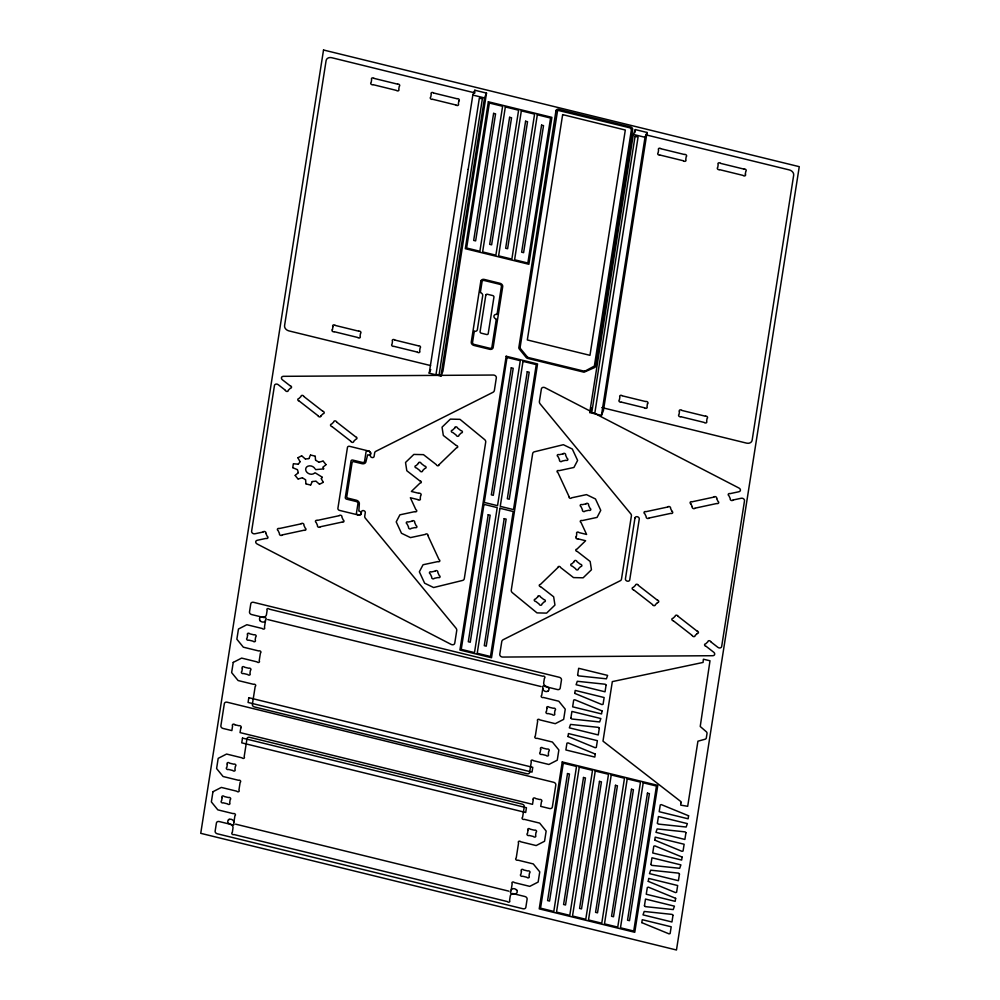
<?xml version="1.0" encoding="UTF-8"?>
<svg xmlns="http://www.w3.org/2000/svg" width="1000" height="1000" viewBox="0 0 1000 1000"><rect width="100%" height="100%" fill="white"/><g stroke="black" fill="none" stroke-linecap="round" stroke-linejoin="round"><path stroke-width="1.5" d="M557.175 110.875L557.612 110.337L520.013 348.038L527.688 357.388L584.65 371.287L594.362 366.087L631.512 129.062L630.487 127.963L557.7 110.3L558.475 110.262M289.95 385.662L282.312 379.712A2.425 1.938 22.5 0 1 283.35 376.325L493.462 375.037A2.625 2.087 22.5 0 1 496.325 377.863L494.387 390.363A4.05 3.225 22.5 0 1 492.863 392.362L375.863 451.312A3.237 2.575 22.5 0 0 374.65 452.912L374.1 456.425A1.95 1.55 22.5 0 1 371.975 457.512A1.95 1.55 22.5 0 1 370.337 455.5L370.7 452.713L369.363 451.2L349.65 446.337A2.025 1.613 22.5 0 0 347.45 447.463L337.9 508.35A2.025 1.613 22.5 0 0 339.6 510.425L359.325 515.237L361.012 514.475L361.525 511.725A1.95 1.55 22.5 0 1 363.65 510.637A1.95 1.55 22.5 0 1 365.288 512.638L364.738 516.15A3.237 2.575 22.5 0 0 365.375 518.212L455.913 628.05A4.05 3.225 22.5 0 1 456.725 630.625L454.762 643.125A2.625 2.087 22.5 0 1 451.213 644.438L257.075 543.95A2.425 1.938 22.5 0 1 257.137 540.312L266.012 538.413M631.512 129.213L630.487 127.963M520.025 347.812L520.262 348.575M370.7 453.175L369.012 451.087M232.575 726.012L231.863 730.6L223.025 728.438A2.562 2.05 22.5 0 1 220.875 725.788L224.338 703.65A2.562 2.05 22.5 0 1 227.138 702.212L553.725 782.312A2.562 2.05 22.5 0 1 555.812 784.938L552.337 807.075A2.575 2.05 22.5 0 1 549.625 808.538L540.712 806.363L541.425 801.775M240.763 728.012L240.05 732.6L532.525 804.338L533.237 799.762M292.762 467.562L293.337 463.913M332.475 329.462L332.912 326.675M458.812 101L458.375 103.775A1.55 1.238 22.5 0 1 456.238 105.2M429.225 373.175L472.825 95.05L474.812 90.237L486.512 93.112L442.925 371.225L440.925 376.037L429.225 373.175L430.725 369.562M474.338 93.312L474.812 90.237M440.925 376.037L484.525 97.925L486.512 93.112M589.738 412.537L633.337 134.425L635.325 129.6L647.025 132.475L603.425 410.588L601.438 415.412L589.738 412.537L591.725 407.725M634.85 132.675L635.325 129.6M576.337 536.625L576.763 533.85A1.55 1.238 22.5 0 1 578.913 532.413M601.438 415.412L645.025 137.287L647.025 132.475M647.45 403.812L647.013 406.6A1.55 1.238 22.5 0 1 644.875 408.025M679.475 411.675L679.038 414.45A1.55 1.238 22.5 0 0 680.588 416.788M745.337 174.15L745.775 171.375A1.55 1.238 22.5 0 0 744.225 169.037M361.163 514.05L358.963 515.175M309.012 458.5L310.375 455.15M310.788 484.925L312.113 481.65M265.5 620.662L265.338 621A3.162 2.512 22.5 0 1 260.113 620.688L259.85 620.325M511.2 890.062L511.375 889.737A3.162 2.512 22.5 0 1 516.613 890.062L516.85 890.413M298.387 464.05L300 461.9M321.337 478.488L322.337 477.438M321.012 415.75L323.075 413.762A1.55 1.238 22.5 0 0 322.987 411.262M439.012 464.725L456.562 447.775A1.388 1.1 22.5 0 0 456.55 445.525M557.962 567.5L540.413 584.462A1.388 1.1 22.5 0 0 540.425 586.712M657.537 602.575L655.462 604.575A1.55 1.238 22.5 0 1 652.588 604.763M697.225 633.5L695.163 635.487A1.55 1.238 22.5 0 1 692.275 635.688M295.225 475.288L298.263 472.837M323.15 467.025L325.938 464.787M228.575 819.712L229.288 819.338M548.125 691.025L547.413 691.4A3.162 2.512 22.5 0 1 542.85 689.05L542.788 688.662M680.75 802.987L680.8 805.15L687.688 806.3L697.925 741.2L704.887 739.287A2.425 1.938 22.5 0 0 706.325 737.9L707.013 733.512A2.425 1.938 22.5 0 0 706.1 731.562L700.225 726.488L710 660.775L703.388 659.212L703.062 662.438L612.325 681.612L602.987 741.15L681.213 801.85L681.038 802.913M298.012 457.688L301.55 455.875M319.613 484.2L323.15 482.388M584.975 371.213L584.288 371.275M319.137 462.2L322.925 461.087M298.238 478.975L302.213 477.812M263.05 532.038L254.862 533.787A2.425 1.938 22.5 0 1 251.612 531.263L274.462 385.487A2.425 1.938 22.5 0 1 278.238 384.688L285.287 390.175M279.35 528.525L301.05 523.862M317.362 520.388L339.062 515.725M282.3 534.9L304 530.237M320.325 526.763L342.025 522.1M646.038 511.662L667.75 507.013M692.125 501.775L713.825 497.125M730.125 493.625L739 491.725A2.425 1.938 22.5 0 0 739.062 488.088L593.438 412.762M649 518.038L670.7 513.387M695.088 508.15L716.787 503.5M733.088 500L741.275 498.25A2.425 1.938 22.5 0 1 744.513 500.775L721.663 646.55A2.425 1.938 22.5 0 1 717.9 647.35L710.85 641.862M558.975 470.675L573.913 467.475L577.612 460.425L572.325 449.038L563.35 444.7L534.487 451.775A3.237 2.575 22.5 0 0 532.663 453.6L511.262 590.163A3.237 2.575 22.5 0 0 512.4 592.712L537 612.888L546.613 613.112L554.95 605.062L553.65 596.788L540.775 586.763M414.85 511.625L399.9 514.825L396.213 521.875L401.488 533.263L410.462 537.6L425.412 534.4A1.388 1.1 22.5 0 1 428 535.337M582.125 520.6L597.062 517.4L600.763 510.35L595.475 498.963L586.5 494.625L571.562 497.825A1.388 1.1 22.5 0 1 568.975 496.9M438 561.562L423.05 564.75L419.35 571.812L424.637 583.2L433.612 587.537L462.475 580.462A3.237 2.575 22.5 0 0 464.3 578.638L485.712 442.075A3.237 2.575 22.5 0 0 484.575 439.538L459.988 419.35L450.363 419.125L442.038 427.175L443.325 435.45L456.2 445.475M305.512 458.988L308.762 458.65M315.675 469.625L323.575 468.913M312.362 481.5L315.812 481.225M293.55 463.762L298.113 464.175M646.15 134.9L789.425 169.95A5.138 4.088 22.5 0 1 793.675 175.238L752.138 440.262A5.138 4.088 22.5 0 1 746.6 443.137L601.85 407.562M472.825 95.05L484.525 97.925M633.337 134.425L645.025 137.287M374.038 78.388L397.362 84.1M433.638 93L456.95 98.725M661 148.763L684.325 154.488M720.6 163.375L743.925 169.1M373.062 84.663L396.375 90.388M432.65 99.288L455.975 105M660.025 155.05L683.337 160.763M719.613 169.662L742.938 175.375M335.312 325.45L358.638 331.163M394.913 340.062L418.225 345.788M622.275 395.825L645.6 401.538M681.875 410.438L705.188 416.163M334.325 331.725L357.65 337.45M393.925 346.35L417.238 352.062M621.287 402.1L644.613 407.825M680.888 416.725L704.212 422.438M430.588 365.562L288.825 330.875A5.138 4.088 22.5 0 1 284.575 325.588L326.112 60.562A5.138 4.088 22.5 0 1 331.65 57.688L474.888 92.9M310.625 455.037L315.062 456.125M579.175 532.625L586.6 534.438L581.087 522.562A1.388 1.1 22.5 0 1 581.775 520.487M578.188 538.9L585.625 540.725L576.925 549.163A1.388 1.1 22.5 0 0 576.938 551.413M306.1 483.938L310.525 485.025M267.7 619.538L541.087 686.575M234.975 724.775L238.912 725.738A1.55 1.238 22.5 0 1 240.963 727.825M509 891.2L235.613 824.15M418.8 493.288L411.362 491.463L420.05 483.075A1.388 1.1 22.5 0 0 420.037 480.812M417.812 499.575L410.363 497.75L415.875 509.663A1.388 1.1 22.5 0 1 415.188 511.75M527.863 357.438L527.087 356.95M292.925 467.8L297.262 469.575M590.662 411.325L544.888 387.65A2.625 2.087 22.5 0 0 541.388 388.913L539.412 401.4A4.05 3.225 22.5 0 0 540.212 403.975L630.763 513.825A3.237 2.575 22.5 0 1 631.4 515.875L621.487 579.125A3.237 2.575 22.5 0 1 620.275 580.725L503.275 639.663A4.05 3.225 22.5 0 0 501.75 641.675L499.787 654.163A2.625 2.087 22.5 0 0 502.675 657.062L712.788 655.713A2.425 1.938 22.5 0 0 713.825 652.325L706.188 646.375M315.688 460.25L318.8 462.137M315.175 472.812L322.275 477.212M302.55 477.875L305.462 479.712M638.438 585.438L657.125 599.987M678.125 616.35L696.812 630.913M633.775 589.938L652.463 604.5M673.462 620.862L692.15 635.425M577.288 551.462L590.163 561.487L591.45 569.763L583.125 577.812L573.5 577.587L560.625 567.562A1.388 1.1 22.5 0 0 557.95 567.212M419.688 480.775L406.812 470.75L405.525 462.475L413.85 454.425L423.475 454.65L436.35 464.663A1.388 1.1 22.5 0 0 439.012 465.025M303.988 396.625L322.663 411.175M336.725 422.113L355.412 436.662M299.312 401.125L318 415.688M332.062 426.613L350.75 441.175M301.85 455.925L305.188 458.888M316.137 481.325L319.312 484.15M516.312 889.725L516.613 890.05A3.162 2.512 22.5 0 1 514.688 893.9L514.237 893.888A3.663 2.913 22.5 0 0 510.275 895.938L509.55 900.512A1.375 1.1 22.5 0 1 509.3 902.062A1.375 1.1 22.5 0 1 507.425 901.587L233.938 834.525A1.375 1.1 22.5 0 1 232.05 834.062A1.375 1.1 22.5 0 1 232.3 832.513L233 827.938A3.663 2.913 22.5 0 0 229.95 824.15L229.525 823.975A3.162 2.512 22.5 0 1 228.912 819.513A3.162 2.512 22.5 0 1 233.837 821.688L233.912 822.062M260.4 621.013L260.1 620.675A3.162 2.512 22.5 0 1 262.025 616.838L262.462 616.838A3.663 2.913 22.5 0 0 266.425 614.788L267.162 610.225A1.375 1.1 22.5 0 1 267.4 608.675A1.375 1.1 22.5 0 1 269.275 609.138L542.775 676.213A1.375 1.1 22.5 0 1 544.65 676.663A1.375 1.1 22.5 0 1 544.412 678.213L543.7 682.788A3.663 2.913 22.5 0 0 546.75 686.575L547.188 686.75A3.162 2.512 22.5 0 1 548.125 691.012M323.212 461.188L325.95 464.538M295.212 475.538L297.938 478.888M321.312 478.762L323.212 482.15M297.95 457.925L300.025 461.613M716.637 498.475L717.95 501.3A1.55 1.238 22.5 0 1 717.113 503.575M690.975 503.975L692.288 506.8M671.862 511.188L670.55 508.363A1.55 1.238 22.5 0 0 667.95 506.812M569.062 496.625L557.938 472.638A1.388 1.1 22.5 0 1 558.625 470.55M427.9 535.612L439.025 559.6A1.388 1.1 22.5 0 1 438.338 561.675M265.85 533.387L267.162 536.213A1.55 1.238 22.5 0 1 266.325 538.5M323.1 467.287L323.7 468.725M297.488 469.812L298.325 472.575M315.262 456.35L315.5 460M305.65 479.975L305.887 483.725M705.863 646.287A1.55 1.238 22.5 0 1 705.775 643.763L707.85 641.787A1.55 1.238 22.5 0 1 710.725 641.6M732.887 500.2A1.55 1.238 22.5 0 1 730.263 498.638L728.975 495.825A1.55 1.238 22.5 0 1 729.8 493.55M577.888 538.962A1.55 1.238 22.5 0 1 576.312 536.613M419.1 493.225A1.55 1.238 22.5 0 1 420.662 495.575L420.213 498.338A1.55 1.238 22.5 0 1 418.075 499.775M645.725 511.587A1.55 1.238 22.5 0 0 644.875 513.888L646.2 516.688A1.55 1.238 22.5 0 0 648.8 518.225M671.875 511.163A1.55 1.238 22.5 0 1 671.025 513.462M673.138 620.775A1.55 1.238 22.5 0 1 673.05 618.25L675.125 616.287A1.55 1.238 22.5 0 1 678 616.087M697.138 631A1.55 1.238 22.5 0 1 697.225 633.525M320.125 526.95A1.55 1.238 22.5 0 1 317.488 525.4L316.212 522.587A1.55 1.238 22.5 0 1 317.038 520.312M339.263 515.538A1.55 1.238 22.5 0 1 341.887 517.1L343.175 519.9A1.55 1.238 22.5 0 1 342.35 522.188M714.038 496.938A1.55 1.238 22.5 0 1 716.663 498.488M690.962 504A1.55 1.238 22.5 0 1 691.812 501.7M694.887 508.338A1.55 1.238 22.5 0 1 692.262 506.788M336.6 421.838A1.55 1.238 22.5 0 0 333.7 422.038L331.662 424.025A1.55 1.238 22.5 0 0 331.737 426.525M350.875 441.438A1.55 1.238 22.5 0 0 353.775 441.25L355.812 439.25A1.55 1.238 22.5 0 0 355.737 436.75M303.85 396.35A1.55 1.238 22.5 0 0 300.95 396.55L298.913 398.537A1.55 1.238 22.5 0 0 299 401.037M321.037 415.763A1.55 1.238 22.5 0 1 318.137 415.95M633.45 589.862A1.55 1.238 22.5 0 1 633.362 587.337L635.438 585.363A1.55 1.238 22.5 0 1 638.312 585.163M657.45 600.075A1.55 1.238 22.5 0 1 657.537 602.6M314.387 473.225A5.088 4.05 22.5 0 1 306.913 472.312A5.088 4.05 22.5 0 1 307.875 466.2A5.088 4.05 22.5 0 1 315.075 468.875M282.113 535.087A1.55 1.238 22.5 0 1 279.475 533.538L278.188 530.725A1.55 1.238 22.5 0 1 279.025 528.438M301.238 523.675A1.55 1.238 22.5 0 1 303.875 525.237L305.163 528.038A1.55 1.238 22.5 0 1 304.325 530.325M232.45 725.738A1.55 1.238 22.5 0 1 235 724.762M533.112 799.488A1.55 1.238 22.5 0 1 535.662 798.525L539.575 799.5A1.55 1.238 22.5 0 1 541.625 801.575M745.362 174.137A1.55 1.238 22.5 0 1 743.2 175.575M720.337 163.175A1.55 1.238 22.5 0 0 718.175 164.625L717.763 167.387A1.55 1.238 22.5 0 0 719.312 169.725M683.6 160.963A1.55 1.238 22.5 0 0 685.763 159.525L686.175 156.762A1.55 1.238 22.5 0 0 684.625 154.425M660.738 148.562A1.55 1.238 22.5 0 0 658.587 150L658.162 152.775A1.55 1.238 22.5 0 0 659.712 155.113M645.9 401.475A1.55 1.238 22.5 0 1 647.463 403.837M620.988 402.163A1.55 1.238 22.5 0 1 619.425 399.812L619.875 397.05A1.55 1.238 22.5 0 1 622.013 395.625M705.5 416.1A1.55 1.238 22.5 0 1 707.062 418.45L706.612 421.213A1.55 1.238 22.5 0 1 704.463 422.638M679.45 411.675A1.55 1.238 22.5 0 1 681.612 410.238M372.75 84.725A1.55 1.238 22.5 0 1 371.188 82.375L371.637 79.612A1.55 1.238 22.5 0 1 373.775 78.188M397.663 84.05A1.55 1.238 22.5 0 1 399.225 86.4L398.775 89.162A1.55 1.238 22.5 0 1 396.637 90.588M432.35 99.35A1.55 1.238 22.5 0 1 430.788 96.988L431.238 94.237A1.55 1.238 22.5 0 1 433.375 92.8M457.262 98.663A1.55 1.238 22.5 0 1 458.825 101.013M394.65 339.862A1.55 1.238 22.5 0 0 392.488 341.3L392.075 344.075A1.55 1.238 22.5 0 0 393.625 346.4M417.5 352.262A1.55 1.238 22.5 0 0 419.663 350.825L420.075 348.05A1.55 1.238 22.5 0 0 418.525 345.725M332.887 326.688A1.55 1.238 22.5 0 1 335.05 325.25M334.025 331.788A1.55 1.238 22.5 0 1 332.463 329.438M357.912 337.65A1.55 1.238 22.5 0 0 360.075 336.213L360.487 333.438A1.55 1.238 22.5 0 0 358.938 331.1M368.225 450.887A2.025 1.613 22.5 0 0 366.025 452.025L364.575 461.312A2.025 1.613 22.5 0 1 362.375 462.438L352.788 460.087A1.613 1.288 22.5 0 0 351.025 460.988L345.3 497.512A1.613 1.288 22.5 0 0 346.662 499.175L356.238 501.525A2.025 1.613 22.5 0 1 357.938 503.612L356.488 512.9A2.025 1.613 22.5 0 0 358.175 514.987M263.238 531.838A1.55 1.238 22.5 0 1 265.875 533.4M285.4 390.45A1.55 1.238 22.5 0 0 288.312 390.25L290.35 388.25A1.55 1.238 22.5 0 0 290.275 385.737M370.6 453.812A1.963 1.562 22.5 0 1 370.138 454.613L369.475 454.925A2.175 1.725 22.5 0 1 368.325 454.925A1.363 1.087 22.5 0 0 367.612 454.913L365.962 461.65A3.638 2.9 22.5 0 1 362 463.688L353.25 461.55L352.137 462.262L346.712 497.038L347.525 498.038L356.275 500.2A3.638 2.9 22.5 0 1 359.338 503.963L358.825 510.975A1.363 1.087 22.5 0 0 359.487 511.3A2.175 1.725 22.5 0 1 360.55 511.838L361.075 512.45A1.963 1.562 22.5 0 1 361.262 513.413M567.987 736.513L595.237 747.738L596.312 747.4L597.375 740.662L568.45 733.562L567.987 736.513M574.75 693.375L602 704.6L603.075 704.262L604.138 697.525L575.212 690.425L574.75 693.375M595.275 754.05L594.812 757.062L565.875 749.963L566.938 743.213L568.013 742.875L595.275 754.05M602.025 710.913L601.575 713.925L572.638 706.825L573.7 700.088L574.775 699.75L602.025 710.913M641.8 922.65L669.062 933.875L670.125 933.538L671.2 926.8L642.262 919.7L641.812 922.588M648.275 881.375L675.525 892.6L676.6 892.262L677.663 885.525L648.725 878.425L648.275 881.375M654.737 840.113L682 851.338L683.062 851L684.137 844.25L655.2 837.15L654.737 840.113M675.65 898.325L675.188 901.338L646.25 894.237L647.325 887.5L648.388 887.163L675.65 898.325M682.113 857.05L681.65 860.062L652.725 852.975L653.787 846.225L654.85 845.888L682.113 857.05M688.587 815.775L688.125 818.8L659.188 811.7L660.263 804.95L661.325 804.613L688.587 815.775M570.862 718.112L571.712 719L599.65 721.95L600.85 718.538L571.912 711.438L570.875 718.075M577.625 674.975L578.462 675.863L606.413 678.812L607.612 675.4L578.675 668.3L577.638 674.938M599.325 728.225L598.275 734.938L569.338 727.837L570.538 724.425L598.488 727.375L599.325 728.263M606.087 685.088L605.037 691.8L576.1 684.712L577.3 681.287L605.237 684.237L606.087 685.125M644.45 905.738L645.288 906.625L673.225 909.575L674.425 906.162L645.5 899.062L644.45 905.738M650.925 864.463L651.762 865.35L679.7 868.3L680.9 864.887L651.963 857.788L650.925 864.463M657.387 823.188L658.225 824.075L686.162 827.025L687.362 823.612L658.438 816.525L657.4 823.15M673 915.263L671.95 921.975L643.012 914.875L644.212 911.462L672.15 914.412L673 915.3M679.463 873.988L678.425 880.7L649.488 873.612L650.688 870.188L678.625 873.138L679.463 874.025M685.938 832.725L684.887 839.438L655.95 832.337L657.15 828.925L685.1 831.875L685.938 832.725M323.525 50L200.738 833.325L676.475 950L799.262 166.675L323.525 50M212.963 791.712L211.363 801.925L217.838 809.862L233.275 813.65A1.388 1.1 22.5 0 1 235.162 814.112A1.388 1.1 22.5 0 1 234.925 815.675L233.7 823.475A1.388 1.1 22.5 0 1 233.45 825.037A1.388 1.1 22.5 0 1 231.562 824.575L219.213 821.55A2.562 2.05 22.5 0 0 216.425 822.975L215.138 831.137A2.562 2.05 22.5 0 0 217.3 833.787L523.038 908.763A2.562 2.05 22.5 0 0 525.837 907.337L527.112 899.175A2.562 2.05 22.5 0 0 524.963 896.525L512.612 893.5A1.388 1.1 22.5 0 1 510.725 893.037A1.388 1.1 22.5 0 1 510.962 891.475L512.188 883.675A1.388 1.1 22.5 0 1 512.438 882.113A1.388 1.1 22.5 0 1 514.325 882.575L529.763 886.363L538.15 882.062L539.75 871.862L533.288 863.925L517.837 860.138A1.388 1.1 22.5 0 1 515.95 859.663A1.388 1.1 22.5 0 1 516.2 858.112L518.587 842.862A1.388 1.1 22.5 0 1 518.825 841.3A1.388 1.1 22.5 0 1 520.725 841.775L536.163 845.562L544.55 841.263L546.15 831.062L539.675 823.112L524.237 819.325A1.388 1.1 22.5 0 1 522.35 818.863A1.388 1.1 22.5 0 1 522.587 817.3L524.263 806.675A2.425 1.938 22.5 0 0 522.225 804.163L249.638 737.312A2.425 1.938 22.5 0 0 246.988 738.675L244.163 756.75A1.388 1.1 22.5 0 1 243.912 758.3A1.388 1.1 22.5 0 1 242.025 757.837L226.575 754.05L218.188 758.35L216.6 768.55L223.062 776.5L238.5 780.288A1.388 1.1 22.5 0 1 240.4 780.75A1.388 1.1 22.5 0 1 240.15 782.3L238.925 790.113A1.388 1.1 22.5 0 1 238.688 791.675A1.388 1.1 22.5 0 1 236.788 791.213L221.35 787.425L212.963 791.712M233.238 662.4L231.637 672.6L238.1 680.537L253.55 684.325A1.388 1.1 22.5 0 1 255.438 684.788A1.388 1.1 22.5 0 1 255.2 686.35L252.362 704.425A2.425 1.938 22.5 0 0 254.4 706.925L526.987 773.775A2.425 1.938 22.5 0 0 529.625 772.425L531.3 761.787A1.388 1.1 22.5 0 1 531.538 760.225A1.388 1.1 22.5 0 1 533.425 760.688L548.875 764.475L557.263 760.175L558.862 749.975L552.388 742.038L536.95 738.25A1.388 1.1 22.5 0 1 535.062 737.788A1.388 1.1 22.5 0 1 535.3 736.225L537.688 720.975A1.388 1.1 22.5 0 1 537.938 719.425A1.388 1.1 22.5 0 1 539.825 719.887L555.262 723.675L563.663 719.375L565.25 709.175L558.787 701.225L543.35 697.438A1.388 1.1 22.5 0 1 541.45 696.975A1.388 1.1 22.5 0 1 541.7 695.425L542.925 687.613A1.388 1.1 22.5 0 1 543.162 686.05A1.388 1.1 22.5 0 1 545.062 686.513L557.4 689.55A2.562 2.05 22.5 0 0 560.2 688.112L561.475 679.95A2.562 2.05 22.5 0 0 559.325 677.3L253.588 602.325A2.562 2.05 22.5 0 0 250.787 603.75L249.5 611.912A2.562 2.05 22.5 0 0 251.663 614.562L264.012 617.587A1.388 1.1 22.5 0 1 265.9 618.05A1.388 1.1 22.5 0 1 265.65 619.612L264.425 627.425A1.388 1.1 22.5 0 1 264.188 628.975A1.388 1.1 22.5 0 1 262.3 628.513L246.85 624.725L238.463 629.025L236.863 639.225L243.337 647.175L258.775 650.962A1.388 1.1 22.5 0 1 260.663 651.425A1.388 1.1 22.5 0 1 260.425 652.975L259.2 660.788A1.388 1.1 22.5 0 1 258.95 662.35A1.388 1.1 22.5 0 1 257.062 661.888L241.625 658.1L233.238 662.4M222.113 797.625L221.612 800.788A1.388 1.1 22.5 0 0 221.375 802.35A1.388 1.1 22.5 0 0 223.263 802.812L227.525 803.863A1.388 1.1 22.5 0 0 229.412 804.325A1.388 1.1 22.5 0 0 229.662 802.763L230.15 799.6A1.388 1.1 22.5 0 0 230.4 798.037A1.388 1.1 22.5 0 0 228.5 797.575L224.25 796.525A1.388 1.1 22.5 0 0 222.362 796.062A1.388 1.1 22.5 0 0 222.113 797.625M242.387 668.3L241.887 671.475A1.388 1.1 22.5 0 0 241.65 673.025A1.388 1.1 22.5 0 0 243.538 673.487L247.787 674.538A1.388 1.1 22.5 0 0 249.688 675A1.388 1.1 22.5 0 0 249.925 673.438L250.425 670.275A1.388 1.1 22.5 0 0 250.662 668.713A1.388 1.1 22.5 0 0 248.775 668.25L244.525 667.212A1.388 1.1 22.5 0 0 242.625 666.75A1.388 1.1 22.5 0 0 242.387 668.3M227.35 764.237L226.85 767.4A1.388 1.1 22.5 0 0 226.6 768.962A1.388 1.1 22.5 0 0 228.5 769.425L232.75 770.475A1.388 1.1 22.5 0 0 234.65 770.938A1.388 1.1 22.5 0 0 234.887 769.375L235.387 766.213A1.388 1.1 22.5 0 0 235.625 764.65A1.388 1.1 22.5 0 0 233.738 764.188L229.488 763.138A1.388 1.1 22.5 0 0 227.587 762.675A1.388 1.1 22.5 0 0 227.35 764.237M247.625 634.913L247.125 638.088A1.388 1.1 22.5 0 0 246.875 639.637A1.388 1.1 22.5 0 0 248.762 640.1L253.025 641.15A1.388 1.1 22.5 0 0 254.913 641.612A1.388 1.1 22.5 0 0 255.162 640.05L255.662 636.888A1.388 1.1 22.5 0 0 255.9 635.325A1.388 1.1 22.5 0 0 254.013 634.862L249.75 633.825A1.388 1.1 22.5 0 0 247.862 633.35A1.388 1.1 22.5 0 0 247.625 634.913M242.488 738.088L241.737 742.85L525.688 812.487L526.438 807.725L242.488 738.088M248.812 697.7L248.075 702.463L532.025 772.1L532.775 767.337L248.812 697.7M468.2 169.3L436.025 374.288L439.062 375.025L482.35 98.888L479.338 98.15L468.2 169.3M488.338 101.775L465.312 248.688L528.875 264.275L551.9 117.362L488.338 101.775M489.363 103.025L466.625 248.012L479.888 251.262L502.612 106.275L489.363 103.025M493.612 113.375L473.688 240.425L475.637 240.9L495.562 113.863L493.612 113.375M505.35 106.938L482.625 251.925L495.875 255.175L518.6 110.2L505.35 106.938M480.812 281.25L471.262 342.125A3.237 2.575 22.5 0 0 473.988 345.462L489.637 349.3A3.237 2.575 22.5 0 0 493.162 347.5L502.713 286.613A3.237 2.575 22.5 0 0 499.988 283.288L484.338 279.438A3.237 2.575 22.5 0 0 480.812 281.25M474.288 331.287L472.537 342.438A1.925 1.525 22.5 0 0 474.15 344.425L489.8 348.263A1.925 1.525 22.5 0 0 491.9 347.188L496.3 319.075A2.925 2.338 22.5 0 1 493.938 316.075A2.925 2.338 22.5 0 1 497.038 314.425L501.438 286.312A1.925 1.525 22.5 0 0 499.825 284.325L484.162 280.487A1.925 1.525 22.5 0 0 482.075 281.562L480.35 292.575A2.925 2.338 22.5 0 1 482.713 295.575L477.375 329.625A2.925 2.338 22.5 0 1 474.288 331.287M509.6 117.3L489.675 244.338L491.625 244.825L511.55 117.775L509.6 117.3M485.812 295.125L480.087 331.65A1.512 1.212 22.5 0 0 481.362 333.212L486.562 334.487A1.512 1.212 22.5 0 0 488.212 333.638L493.938 297.113A1.512 1.212 22.5 0 0 492.663 295.55L487.463 294.275A1.512 1.212 22.5 0 0 485.812 295.125M521.337 110.862L498.612 255.85L511.863 259.1L534.587 114.113L521.337 110.862M525.588 121.225L505.662 248.263L507.612 248.738L527.537 121.7L525.588 121.225M537.325 114.787L514.6 259.775L527.85 263.025L550.575 118.038L537.325 114.787M541.575 125.138L521.65 252.188L523.6 252.662L543.525 125.625L541.575 125.138M506.175 356.238L459.925 650.025L491.512 657.763L537.562 363.938L506.175 356.238M483.975 504.363L461.238 649.35L474.5 652.6L497.225 507.612L483.975 504.363M507.013 357.45L484.275 502.425L497.525 505.675L520.275 360.7L507.013 357.45M488.212 514.712L468.3 641.75L470.25 642.237L490.163 515.188L488.212 514.712M511.262 367.812L491.337 494.85L493.288 495.325L513.212 368.288L511.262 367.812M555.988 110.65L518.85 347.525A2.425 1.938 22.5 0 0 519.325 349.05L526.15 357.438A2.425 1.938 22.5 0 0 527.712 358.4L584.05 372.212L594.637 367.525A2.425 1.938 22.5 0 0 595.538 366.325L632.675 129.5A2.462 1.963 22.5 0 0 630.65 126.988L558.638 109.3A2.425 1.938 22.5 0 0 555.988 110.65M499.963 508.275L477.225 653.263L490.487 656.513L513.212 511.525L499.963 508.275M523 361.362L500.262 506.35L513.513 509.6L536.263 364.613L523 361.362M562.65 114.625L527.325 339.95L589.975 355.325L625.312 130.025L562.65 114.625M504.2 518.638L484.288 645.675L486.238 646.15L506.15 519.113L504.2 518.638M527.25 371.725L507.325 498.762L509.275 499.25L529.2 372.212L527.25 371.725M635.062 136.337L591.775 412.475L594.8 413.225L638.075 137.075L635.062 136.337M521.462 871.038L520.962 874.2A1.388 1.1 22.5 0 0 520.712 875.763A1.388 1.1 22.5 0 0 522.612 876.225L526.862 877.275A1.388 1.1 22.5 0 0 528.75 877.738A1.388 1.1 22.5 0 0 529 876.175L529.5 873.012A1.388 1.1 22.5 0 0 529.738 871.45A1.388 1.1 22.5 0 0 527.85 870.987L523.587 869.938A1.388 1.1 22.5 0 0 521.7 869.475A1.388 1.1 22.5 0 0 521.462 871.038M528 830.263L527.513 833.425A1.388 1.1 22.5 0 0 527.263 834.987A1.388 1.1 22.5 0 0 529.15 835.45L533.413 836.488A1.388 1.1 22.5 0 0 535.3 836.95A1.388 1.1 22.5 0 0 535.55 835.4L536.038 832.225A1.388 1.1 22.5 0 0 536.287 830.675A1.388 1.1 22.5 0 0 534.4 830.212L530.138 829.163A1.388 1.1 22.5 0 0 528.25 828.7A1.388 1.1 22.5 0 0 528 830.263M546.962 708.325L546.462 711.5A1.388 1.1 22.5 0 0 546.225 713.05A1.388 1.1 22.5 0 0 548.112 713.512L552.375 714.562A1.388 1.1 22.5 0 0 554.263 715.025A1.388 1.1 22.5 0 0 554.513 713.462L555 710.3A1.388 1.1 22.5 0 0 555.25 708.737A1.388 1.1 22.5 0 0 553.35 708.275L549.1 707.237A1.388 1.1 22.5 0 0 547.212 706.775A1.388 1.1 22.5 0 0 546.962 708.325M540.712 749.175L540.212 752.35A1.388 1.1 22.5 0 0 539.975 753.9A1.388 1.1 22.5 0 0 541.862 754.362L546.125 755.413A1.388 1.1 22.5 0 0 548.013 755.875A1.388 1.1 22.5 0 0 548.263 754.312L548.75 751.15A1.388 1.1 22.5 0 0 549 749.587A1.388 1.1 22.5 0 0 547.112 749.125L542.85 748.088A1.388 1.1 22.5 0 0 540.962 747.625A1.388 1.1 22.5 0 0 540.712 749.175M562.25 761.938L539.225 908.863L634.763 932.288L657.788 785.375L562.25 761.938M563.275 763.188L540.538 908.175L553.8 911.438L576.525 766.45L563.275 763.188M567.513 773.55L547.6 900.588L549.55 901.075L569.462 774.025L567.513 773.55M579.263 767.113L556.525 912.1L569.788 915.35L592.513 770.362L579.263 767.113M583.5 777.475L563.587 904.513L565.538 904.987L585.45 777.95L583.5 777.475M595.25 771.038L572.513 916.025L585.775 919.275L608.5 774.287L595.25 771.038M634.975 517.975L625.425 578.862A2.225 1.775 22.5 0 0 627.3 581.15A2.225 1.775 22.5 0 0 629.725 579.913L639.263 519.038A2.225 1.775 22.5 0 0 637.4 516.737A2.225 1.775 22.5 0 0 634.975 517.975M599.487 781.388L579.575 908.438L581.525 908.913L601.438 781.875L599.487 781.388M611.237 774.963L588.5 919.938L601.763 923.2L624.487 778.213L611.237 774.963M615.475 785.312L595.562 912.35L597.513 912.837L617.425 785.788L615.475 785.312M627.225 778.875L604.487 923.863L617.75 927.113L640.475 782.125L627.225 778.875M631.462 789.237L611.55 916.275L613.5 916.75L633.413 789.712L631.462 789.237M643.213 782.8L620.475 927.788L633.737 931.038L656.462 786.05L643.213 782.8M647.45 793.15L627.537 920.2L629.487 920.675L649.4 793.637L647.45 793.15M418.475 463.375L416.138 465.662A1.388 1.1 22.5 0 0 414.988 466.788A1.388 1.1 22.5 0 0 416.512 467.962L419.913 470.588A1.388 1.1 22.5 0 0 421.438 471.763A1.388 1.1 22.5 0 0 422.587 470.637L424.925 468.363A1.388 1.1 22.5 0 0 426.075 467.238A1.388 1.1 22.5 0 0 424.55 466.062L421.15 463.425A1.388 1.1 22.5 0 0 419.625 462.25A1.388 1.1 22.5 0 0 418.475 463.375M454.8 427.938L452.463 430.213A1.388 1.1 22.5 0 0 451.312 431.337A1.388 1.1 22.5 0 0 452.837 432.512L456.238 435.138A1.388 1.1 22.5 0 0 457.762 436.312A1.388 1.1 22.5 0 0 458.913 435.188L461.25 432.912A1.388 1.1 22.5 0 0 462.4 431.788A1.388 1.1 22.5 0 0 460.875 430.613L457.475 427.987A1.388 1.1 22.5 0 0 455.95 426.812A1.388 1.1 22.5 0 0 454.8 427.938M537.762 596.85L535.413 599.125A1.388 1.1 22.5 0 0 534.263 600.25A1.388 1.1 22.5 0 0 535.775 601.425L539.163 604.062A1.388 1.1 22.5 0 0 540.675 605.25A1.388 1.1 22.5 0 0 541.838 604.125L544.188 601.85A1.388 1.1 22.5 0 0 545.337 600.737A1.388 1.1 22.5 0 0 543.825 599.55L540.438 596.912A1.388 1.1 22.5 0 0 538.913 595.737A1.388 1.1 22.5 0 0 537.762 596.85M574.275 561.55L571.925 563.825A1.388 1.1 22.5 0 0 570.763 564.938A1.388 1.1 22.5 0 0 572.288 566.125L575.675 568.763A1.388 1.1 22.5 0 0 577.188 569.938A1.388 1.1 22.5 0 0 578.35 568.825L580.7 566.55A1.388 1.1 22.5 0 0 581.85 565.425A1.388 1.1 22.5 0 0 580.337 564.25L576.938 561.613A1.388 1.1 22.5 0 0 575.425 560.438A1.388 1.1 22.5 0 0 574.275 561.55M412.1 521.188L408.162 522.025A1.388 1.1 22.5 0 0 406.4 522.4A1.388 1.1 22.5 0 0 407.137 523.987L408.625 527.2A1.388 1.1 22.5 0 0 409.363 528.787A1.388 1.1 22.5 0 0 411.125 528.4L415.062 527.562A1.388 1.1 22.5 0 0 416.812 527.188A1.388 1.1 22.5 0 0 416.087 525.612L414.6 522.388A1.388 1.1 22.5 0 0 413.862 520.812A1.388 1.1 22.5 0 0 412.1 521.188M435.25 571.125L431.312 571.962A1.388 1.1 22.5 0 0 429.55 572.337A1.388 1.1 22.5 0 0 430.288 573.925L431.775 577.137A1.388 1.1 22.5 0 0 432.512 578.713A1.388 1.1 22.5 0 0 434.263 578.337L438.2 577.5A1.388 1.1 22.5 0 0 439.963 577.125A1.388 1.1 22.5 0 0 439.237 575.538L437.738 572.325A1.388 1.1 22.5 0 0 437.013 570.75A1.388 1.1 22.5 0 0 435.25 571.125M563.075 453.875L559.125 454.712A1.388 1.1 22.5 0 0 557.362 455.075A1.388 1.1 22.5 0 0 558.088 456.662L559.562 459.875A1.388 1.1 22.5 0 0 560.288 461.463A1.388 1.1 22.5 0 0 562.05 461.087L566 460.262A1.388 1.1 22.5 0 0 567.762 459.9A1.388 1.1 22.5 0 0 567.038 458.312L565.562 455.087A1.388 1.1 22.5 0 0 564.837 453.512A1.388 1.1 22.5 0 0 563.075 453.875M586 503.862L582.062 504.688A1.388 1.1 22.5 0 0 580.3 505.062A1.388 1.1 22.5 0 0 581.025 506.637L582.5 509.862A1.388 1.1 22.5 0 0 583.225 511.438A1.388 1.1 22.5 0 0 584.987 511.075L588.925 510.25A1.388 1.1 22.5 0 0 590.688 509.875A1.388 1.1 22.5 0 0 589.963 508.288L588.488 505.075A1.388 1.1 22.5 0 0 587.762 503.488A1.388 1.1 22.5 0 0 586 503.862"/></g></svg>
